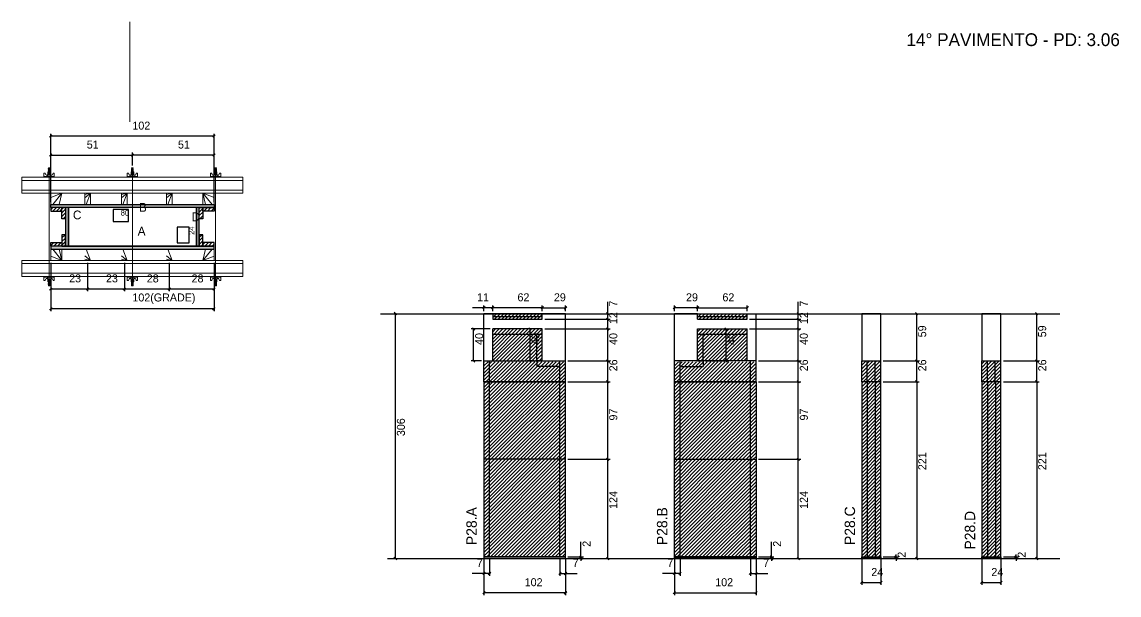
# Model space of a CAD drawing. Header units: metres. Extents: x 4162 to 5533, y 2796 to 3513.
import ezdxf

# ---------------------------------------------------------------- set-up
doc = ezdxf.new("R2010")
doc.units = ezdxf.units.M
for name, color, linetype in [('CHAPA', 7, 'Continuous'), ('COTA', 7, 'Continuous'), ('Hachura', 7, 'Continuous'), ('Madeira', 7, 'Continuous'), ('NIVEL 2° PAV.', 7, 'Continuous'), ('NOMENCLATURA', 7, 'Continuous'), ('Nível', 7, 'Continuous'), ('Painéis', 7, 'Continuous'), ('Perfil Metálico', 7, 'Continuous'), ('SARR_2.2x7', 7, 'Continuous'), ('SARRAFO', 7, 'Continuous'), ('Texto Seção', 7, 'Continuous'), ('TEXTO_GERAL', 7, 'Continuous')]:
    doc.layers.add(name, color=color, linetype=linetype)

msp = doc.modelspace()

# ---------------------------------------------------------------- hatches: boundary and pattern name
at = {"layer": 'COTA'}
h = msp.add_hatch(dxfattribs=at)
h.set_pattern_fill('AR-CONC')
h.paths.add_polyline_path([(5211.7, 3088.9), (5235.7, 3088.9), (5235.7, 3147.9), (5211.7, 3147.9), (5211.7, 3088.9)])
h = msp.add_hatch(dxfattribs=at)
h.set_pattern_fill('AR-CONC')
h.paths.add_polyline_path([(5361.7, 3088.9), (5385.7, 3088.9), (5385.7, 3147.9), (5361.7, 3147.9), (5361.7, 3088.9)])
at = {"layer": 'Hachura'}
h = msp.add_hatch(color=7, dxfattribs=at)
h.dxf.hatch_style = 1
h.paths.add_polyline_path([(4198.4, 3280.5), (4198.4, 3284.5), (4402.4, 3284.5), (4402.4, 3280.5), (4198.4, 3280.5)])
h = msp.add_hatch(color=7, dxfattribs=at)
h.dxf.hatch_style = 1
h.paths.add_polyline_path([(4198.4, 3280.5), (4198.4, 3284.5), (4402.4, 3284.5), (4402.4, 3280.5), (4198.4, 3280.5)])
h = msp.add_hatch(dxfattribs=at)
h.set_pattern_fill('ANSI31')
h.paths.add_polyline_path([(4212.4, 3280.5), (4212.4, 3276.1), (4198.4, 3276.1), (4198.4, 3280.5), (4212.4, 3280.5)])
h = msp.add_hatch(dxfattribs=at)
h.set_pattern_fill('ANSI31')
h.paths.add_polyline_path([(4216.8, 3280.5), (4212.4, 3280.5), (4212.4, 3266.5), (4216.8, 3266.5), (4216.8, 3280.5)])
h = msp.add_hatch(color=7, dxfattribs=at)
h.dxf.hatch_style = 1
h.paths.add_polyline_path([(4220.4, 3280.5), (4216.8, 3280.5), (4216.8, 3232.5), (4220.4, 3232.5), (4220.4, 3280.5)])
h = msp.add_hatch(color=7, dxfattribs=at)
h.dxf.hatch_style = 1
h.paths.add_polyline_path([(4220.4, 3280.5), (4216.8, 3280.5), (4216.8, 3232.5), (4220.4, 3232.5), (4220.4, 3280.5)])
h = msp.add_hatch(color=7, dxfattribs=at)
h.dxf.hatch_style = 1
h.paths.add_polyline_path([(4384, 3280.5), (4380.4, 3280.5), (4380.4, 3232.5), (4384, 3232.5), (4384, 3280.5)])
h = msp.add_hatch(color=7, dxfattribs=at)
h.dxf.hatch_style = 1
h.paths.add_polyline_path([(4384, 3280.5), (4380.4, 3280.5), (4380.4, 3232.5), (4384, 3232.5), (4384, 3280.5)])
h = msp.add_hatch(dxfattribs=at)
h.set_pattern_fill('ANSI31')
h.paths.add_polyline_path([(4388.4, 3280.5), (4384, 3280.5), (4384, 3266.5), (4388.4, 3266.5), (4388.4, 3280.5)])
h = msp.add_hatch(dxfattribs=at)
h.set_pattern_fill('ANSI31')
h.paths.add_polyline_path([(4388.4, 3280.5), (4388.4, 3276.1), (4402.4, 3276.1), (4402.4, 3280.5), (4388.4, 3280.5)])
h = msp.add_hatch(dxfattribs=at)
h.set_pattern_fill('ANSI31')
h.paths.add_polyline_path([(4212.4, 3232.5), (4212.4, 3236.9), (4198.4, 3236.9), (4198.4, 3232.5), (4212.4, 3232.5)])
h = msp.add_hatch(dxfattribs=at)
h.set_pattern_fill('ANSI31')
h.paths.add_polyline_path([(4216.8, 3232.5), (4212.4, 3232.5), (4212.4, 3246.5), (4216.8, 3246.5), (4216.8, 3232.5)])
h = msp.add_hatch(dxfattribs=at)
h.set_pattern_fill('ANSI31')
h.paths.add_polyline_path([(4388.4, 3232.5), (4384, 3232.5), (4384, 3246.5), (4388.4, 3246.5), (4388.4, 3232.5)])
h = msp.add_hatch(dxfattribs=at)
h.set_pattern_fill('ANSI31')
h.paths.add_polyline_path([(4388.4, 3232.5), (4388.4, 3236.9), (4402.4, 3236.9), (4402.4, 3232.5), (4388.4, 3232.5)])
h = msp.add_hatch(color=7, dxfattribs=at)
h.dxf.hatch_style = 1
h.paths.add_polyline_path([(4198.4, 3232.5), (4198.4, 3228.5), (4402.4, 3228.5), (4402.4, 3232.5), (4198.4, 3232.5)])
h = msp.add_hatch(color=7, dxfattribs=at)
h.dxf.hatch_style = 1
h.paths.add_polyline_path([(4198.4, 3232.5), (4198.4, 3228.5), (4402.4, 3228.5), (4402.4, 3232.5), (4198.4, 3232.5)])
h = msp.add_hatch(dxfattribs=at)
h.set_pattern_fill('ANSI31')
h.paths.add_polyline_path([(4812.6, 3147.9), (4750.6, 3147.9), (4750.6, 3140.9), (4812.6, 3140.9), (4812.6, 3147.9)])
h = msp.add_hatch(dxfattribs=at)
h.set_pattern_fill('ANSI31')
h.paths.add_polyline_path([(5006.7, 3147.9), (5068.7, 3147.9), (5068.7, 3140.9), (5006.7, 3140.9), (5006.7, 3147.9)])
h = msp.add_hatch(dxfattribs=at)
h.set_pattern_fill('ANSI31')
h.paths.add_polyline_path([(4812.6, 3128.9), (4750.6, 3128.9), (4750.6, 3088.9), (4812.6, 3088.9), (4812.6, 3128.9)])
h = msp.add_hatch(dxfattribs=at)
h.set_pattern_fill('ANSI31')
h.paths.add_polyline_path([(5006.7, 3128.9), (5068.7, 3128.9), (5068.7, 3088.9), (5006.7, 3088.9), (5006.7, 3128.9)])
h = msp.add_hatch(dxfattribs=at)
h.set_pattern_fill('ANSI31')
h.paths.add_polyline_path([(4841.6, 3087.9), (4739.6, 3087.9), (4739.6, 2965.9), (4841.6, 2965.9), (4841.6, 3087.9)])
h = msp.add_hatch(dxfattribs=at)
h.set_pattern_fill('ANSI31')
h.paths.add_polyline_path([(4977.7, 3087.9), (5079.7, 3087.9), (5079.7, 2965.9), (4977.7, 2965.9), (4977.7, 3087.9)])
h = msp.add_hatch(dxfattribs=at)
h.set_pattern_fill('ANSI31')
h.paths.add_polyline_path([(5235.7, 3088.9), (5211.7, 3088.9), (5211.7, 2841.9), (5235.7, 2841.9), (5235.7, 3088.9)])
h = msp.add_hatch(dxfattribs=at)
h.set_pattern_fill('ANSI31')
h.paths.add_polyline_path([(5385.7, 3088.9), (5361.7, 3088.9), (5361.7, 2841.9), (5385.7, 2841.9), (5385.7, 3088.9)])
h = msp.add_hatch(dxfattribs=at)
h.set_pattern_fill('ANSI31')
h.paths.add_polyline_path([(4841.6, 2965.9), (4739.6, 2965.9), (4739.6, 2843.9), (4841.6, 2843.9), (4841.6, 2965.9)])
h = msp.add_hatch(dxfattribs=at)
h.set_pattern_fill('ANSI31')
h.paths.add_polyline_path([(4977.7, 2965.9), (5079.7, 2965.9), (5079.7, 2843.9), (4977.7, 2843.9), (4977.7, 2965.9)])

# ---------------------------------------------------------------- linework, layer by layer
at = {"color": 4, "lineweight": 25}
for p, q in [((5132.5, 3147.9), (5132.5, 3162.6)), ((5071.7, 3140.9), (5135.5, 3140.9)), ((5071.7, 3140.9), (5135.5, 3140.9)), ((5082.7, 3147.9), (5135.5, 3147.9)), ((5132.5, 3140.9), (5132.5, 3147.9)), ((5132.5, 3128.9), (5132.5, 3140.9)), ((5071.7, 3128.9), (5135.5, 3128.9))]:
    msp.add_line(p, q, dxfattribs=at)
at = {"color": 0, "lineweight": 25}
for p, q in [((5134, 3146.4), (5131, 3149.4)), ((5134, 3139.4), (5131, 3142.4)), ((5131, 3142.4), (5134, 3139.4)), ((5131, 3130.4), (5134, 3127.4))]:
    msp.add_line(p, q, dxfattribs=at)
at = {"layer": 'CHAPA', "color": 1, "lineweight": 25}
for points in [[(4198.4, 3280.5), (4198.4, 3284.5), (4402.4, 3284.5), (4402.4, 3280.5)], [(4198.4, 3280.5), (4198.4, 3284.5), (4402.4, 3284.5), (4402.4, 3280.5)], [(4220.4, 3280.5), (4216.8, 3280.5), (4216.8, 3232.5), (4220.4, 3232.5)], [(4220.4, 3280.5), (4216.8, 3280.5), (4216.8, 3232.5), (4220.4, 3232.5)], [(4384, 3280.5), (4380.4, 3280.5), (4380.4, 3232.5), (4384, 3232.5)], [(4384, 3280.5), (4380.4, 3280.5), (4380.4, 3232.5), (4384, 3232.5)], [(4198.4, 3232.5), (4198.4, 3228.5), (4402.4, 3228.5), (4402.4, 3232.5)], [(4198.4, 3232.5), (4198.4, 3228.5), (4402.4, 3228.5), (4402.4, 3232.5)]]:
    msp.add_lwpolyline(points, close=True, dxfattribs=at)
at = {"layer": 'COTA', "color": 241, "lineweight": 25}
for p, q in [((4198.4, 3287.5), (4198.4, 3372.9)), ((4402.4, 3287.5), (4402.4, 3372.9)), ((4402.4, 3369.9), (4198.4, 3369.9)), ((4198.4, 3321.5), (4198.4, 3349.2)), ((4198.4, 3346.2), (4300.4, 3346.2)), ((4300.4, 3333.3), (4300.4, 3349.2)), ((4300.4, 3333.3), (4300.4, 3349.2)), ((4402.4, 3346.2), (4300.4, 3346.2)), ((4402.4, 3321.5), (4402.4, 3349.2)), ((4198.4, 3211.5), (4198.4, 3151)), ((4198.4, 3211.5), (4198.4, 3175.9)), ((4244.4, 3211.5), (4244.4, 3175.9)), ((4244.4, 3211.5), (4244.4, 3175.9)), ((4290.4, 3211.5), (4290.4, 3175.9)), ((4290.4, 3211.5), (4290.4, 3175.9)), ((4346.4, 3211.5), (4346.4, 3175.9)), ((4346.4, 3211.5), (4346.4, 3175.9)), ((4402.4, 3211.5), (4402.4, 3151)), ((4402.4, 3211.5), (4402.4, 3175.9)), ((4198.4, 3178.9), (4244.4, 3178.9)), ((4244.4, 3178.9), (4290.4, 3178.9)), ((4290.4, 3178.9), (4346.4, 3178.9)), ((4346.4, 3178.9), (4402.4, 3178.9)), ((4402.4, 3154), (4198.4, 3154)), ((4841.6, 3147.9), (4739.6, 3147.9)), ((4739.6, 3088.9), (4739.6, 3147.9)), ((4841.6, 3088.9), (4841.6, 3147.9)), ((4977.7, 3088.9), (4977.7, 3147.9)), ((5006.7, 3147.9), (4977.7, 3147.9)), ((5068.7, 3147.9), (5079.7, 3147.9)), ((5079.7, 3088.9), (5079.7, 3147.9))]:
    msp.add_line(p, q, dxfattribs=at)
at = {"layer": 'COTA', "color": 0, "lineweight": 25}
for p, q in [((4199.9, 3371.4), (4196.9, 3368.4)), ((4400.9, 3368.4), (4403.9, 3371.4)), ((4199.9, 3347.7), (4196.9, 3344.7)), ((4301.9, 3347.7), (4298.9, 3344.7)), ((4298.9, 3344.7), (4301.9, 3347.7)), ((4400.9, 3344.7), (4403.9, 3347.7)), ((4199.9, 3180.4), (4196.9, 3177.4)), ((4242.9, 3177.4), (4245.9, 3180.4)), ((4245.9, 3180.4), (4242.9, 3177.4)), ((4288.9, 3177.4), (4291.9, 3180.4)), ((4291.9, 3180.4), (4288.9, 3177.4)), ((4344.9, 3177.4), (4347.9, 3180.4)), ((4347.9, 3180.4), (4344.9, 3177.4)), ((4400.9, 3177.4), (4403.9, 3180.4)), ((4199.9, 3155.5), (4196.9, 3152.5)), ((4400.9, 3152.5), (4403.9, 3155.5)), ((4741.1, 3156.8), (4738.1, 3153.8)), ((4749.1, 3153.8), (4752.1, 3156.8)), ((4752.1, 3156.8), (4749.1, 3153.8)), ((4811.1, 3153.8), (4814.1, 3156.8)), ((4814.1, 3156.8), (4811.1, 3153.8)), ((4840.1, 3153.8), (4843.1, 3156.8)), ((4979.2, 3156.8), (4976.2, 3153.8)), ((5005.2, 3153.8), (5008.2, 3156.8)), ((5008.2, 3156.8), (5005.2, 3153.8)), ((5067.2, 3153.8), (5070.2, 3156.8)), ((4895.9, 3146.4), (4892.9, 3149.4)), ((4895.9, 3139.4), (4892.9, 3142.4)), ((4892.9, 3142.4), (4895.9, 3139.4)), ((5281.9, 3146.4), (5278.9, 3149.4)), ((5431.9, 3146.4), (5428.9, 3149.4)), ((4728.3, 3127.4), (4725.3, 3130.4)), ((4798.7, 3127.4), (4795.7, 3130.4)), ((4895.9, 3127.4), (4892.9, 3130.4)), ((4892.9, 3130.4), (4895.9, 3127.4)), ((5043.5, 3127.4), (5040.5, 3130.4)), ((5134, 3127.4), (5131, 3130.4)), ((4725.3, 3090.4), (4728.3, 3087.4)), ((4795.7, 3090.4), (4798.7, 3087.4)), ((4892.9, 3090.4), (4895.9, 3087.4)), ((5040.5, 3090.4), (5043.5, 3087.4)), ((5131, 3090.4), (5134, 3087.4)), ((5278.9, 3090.4), (5281.9, 3087.4)), ((5428.9, 3090.4), (5431.9, 3087.4)), ((4895.9, 3061.4), (4892.9, 3064.4)), ((5134, 3061.4), (5131, 3064.4)), ((5281.9, 3061.4), (5278.9, 3064.4)), ((5431.9, 3061.4), (5428.9, 3064.4)), ((4892.9, 2967.4), (4895.9, 2964.4)), ((4895.9, 2964.4), (4892.9, 2967.4)), ((5131, 2967.4), (5134, 2964.4)), ((5134, 2964.4), (5131, 2967.4)), ((4859.4, 2845.4), (4862.4, 2842.4)), ((4862.4, 2840.4), (4859.4, 2843.4)), ((4892.9, 2843.4), (4895.9, 2840.4)), ((5097.5, 2845.4), (5100.5, 2842.4)), ((5100.5, 2840.4), (5097.5, 2843.4)), ((5131, 2843.4), (5134, 2840.4)), ((5253.1, 2845.4), (5256.1, 2842.4)), ((5256.1, 2840.4), (5253.1, 2843.4)), ((5278.9, 2843.4), (5281.9, 2840.4)), ((5403.1, 2845.4), (5406.1, 2842.4)), ((5406.1, 2840.4), (5403.1, 2843.4)), ((5428.9, 2843.4), (5431.9, 2840.4)), ((4741.1, 2824.8), (4738.1, 2821.8)), ((4745.1, 2821.8), (4748.1, 2824.8)), ((4836.1, 2824.8), (4833.1, 2821.8)), ((4840.1, 2821.8), (4843.1, 2824.8)), ((4979.2, 2824.8), (4976.2, 2821.8)), ((4983.2, 2821.8), (4986.2, 2824.8)), ((5074.2, 2824.8), (5071.2, 2821.8)), ((5078.2, 2821.8), (5081.2, 2824.8)), ((5213.2, 2813.5), (5210.2, 2810.5)), ((5234.2, 2810.5), (5237.2, 2813.5)), ((5363.2, 2813.5), (5360.2, 2810.5)), ((5384.2, 2810.5), (5387.2, 2813.5)), ((4741.1, 2800.7), (4738.1, 2797.7)), ((4840.1, 2797.7), (4843.1, 2800.7)), ((4979.2, 2800.7), (4976.2, 2797.7)), ((5078.2, 2797.7), (5081.2, 2800.7))]:
    msp.add_line(p, q, dxfattribs=at)
at = {"layer": 'COTA', "color": 180, "lineweight": 25}
for p, q in [((4295.5, 3278), (4276.2, 3278)), ((4276.2, 3278), (4276.2, 3263)), ((4295.5, 3263), (4295.5, 3278)), ((4276.2, 3263), (4295.5, 3263)), ((4371.4, 3256.2), (4356.4, 3256.2)), ((4356.4, 3256.2), (4356.4, 3236.5)), ((4371.4, 3236.5), (4371.4, 3256.2)), ((4356.4, 3236.5), (4371.4, 3236.5))]:
    msp.add_line(p, q, dxfattribs=at)
at = {"layer": 'COTA', "color": 4, "lineweight": 25}
for p, q in [((4739.6, 3155.3), (4725.5, 3155.3)), ((4739.6, 3150.9), (4739.6, 3158.3)), ((4750.6, 3155.3), (4739.6, 3155.3)), ((4750.6, 3150.9), (4750.6, 3158.3)), ((4750.6, 3150.9), (4750.6, 3158.3)), ((4812.6, 3155.3), (4750.6, 3155.3)), ((4812.6, 3150.9), (4812.6, 3158.3)), ((4812.6, 3150.9), (4812.6, 3158.3)), ((4812.6, 3155.3), (4841.6, 3155.3)), ((4841.6, 3150.9), (4841.6, 3158.3)), ((4894.4, 3147.9), (4894.4, 3162.6)), ((4977.7, 3150.9), (4977.7, 3158.3)), ((5006.7, 3155.3), (4977.7, 3155.3)), ((5006.7, 3150.9), (5006.7, 3158.3)), ((5006.7, 3150.9), (5006.7, 3158.3)), ((5006.7, 3155.3), (5068.7, 3155.3)), ((5068.7, 3150.9), (5068.7, 3158.3)), ((4815.6, 3140.9), (4897.4, 3140.9)), ((4815.6, 3140.9), (4897.4, 3140.9)), ((4844.6, 3147.9), (4897.4, 3147.9)), ((4894.4, 3140.9), (4894.4, 3147.9)), ((4894.4, 3128.9), (4894.4, 3140.9)), ((5238.7, 3147.9), (5283.4, 3147.9)), ((5280.4, 3088.9), (5280.4, 3147.9)), ((5388.7, 3147.9), (5433.4, 3147.9)), ((5430.4, 3088.9), (5430.4, 3147.9)), ((4747.6, 3128.9), (4723.8, 3128.9)), ((4726.8, 3088.9), (4726.8, 3128.9)), ((4809.6, 3128.9), (4794.2, 3128.9)), ((4797.2, 3128.9), (4797.2, 3088.9)), ((4815.6, 3128.9), (4897.4, 3128.9)), ((4815.6, 3128.9), (4897.4, 3128.9)), ((4894.4, 3088.9), (4894.4, 3128.9)), ((5009.7, 3128.9), (5045, 3128.9)), ((5042, 3128.9), (5042, 3088.9)), ((5071.7, 3128.9), (5135.5, 3128.9)), ((5132.5, 3088.9), (5132.5, 3128.9)), ((4736.6, 3088.9), (4723.8, 3088.9)), ((4802.6, 3088.9), (4794.2, 3088.9)), ((4844.6, 3088.9), (4897.4, 3088.9)), ((5016.7, 3088.9), (5045, 3088.9)), ((5082.7, 3088.9), (5135.5, 3088.9)), ((5238.7, 3088.9), (5283.4, 3088.9)), ((5388.7, 3088.9), (5433.4, 3088.9)), ((4844.6, 3062.9), (4897.4, 3062.9)), ((4894.4, 2965.9), (4894.4, 3062.9)), ((5082.7, 3062.9), (5135.5, 3062.9)), ((5132.5, 2965.9), (5132.5, 3062.9)), ((5238.7, 3062.9), (5283.4, 3062.9)), ((5280.4, 3062.9), (5280.4, 2841.9)), ((5388.7, 3062.9), (5433.4, 3062.9)), ((5430.4, 3062.9), (5430.4, 2841.9)), ((4844.6, 2965.9), (4897.4, 2965.9)), ((4844.6, 2965.9), (4897.4, 2965.9)), ((4894.4, 2841.9), (4894.4, 2965.9)), ((5082.7, 2965.9), (5135.5, 2965.9)), ((5082.7, 2965.9), (5135.5, 2965.9)), ((5132.5, 2841.9), (5132.5, 2965.9)), ((4860.9, 2843.9), (4860.9, 2862.7)), ((5099, 2843.9), (5099, 2862.7)), ((4739.6, 2840.9), (4739.6, 2796.2)), ((4739.6, 2838.9), (4739.6, 2820.3)), ((4746.6, 2840.9), (4746.6, 2820.3)), ((4834.6, 2840.9), (4834.6, 2820.3)), ((4841.6, 2840.9), (4841.6, 2796.2)), ((4841.6, 2838.9), (4841.6, 2820.3)), ((4844.6, 2843.9), (4863.9, 2843.9)), ((4844.6, 2841.9), (4863.9, 2841.9)), ((4844.6, 2841.9), (4897.4, 2841.9)), ((4860.9, 2841.9), (4860.9, 2843.9)), ((4860.9, 2841.9), (4860.9, 2838.9)), ((4977.7, 2840.9), (4977.7, 2796.2)), ((4977.7, 2838.9), (4977.7, 2820.3)), ((4984.7, 2840.9), (4984.7, 2820.3)), ((5072.7, 2840.9), (5072.7, 2820.3)), ((5079.7, 2840.9), (5079.7, 2796.2)), ((5079.7, 2838.9), (5079.7, 2820.3)), ((5082.7, 2843.9), (5102, 2843.9)), ((5082.7, 2841.9), (5102, 2841.9)), ((5082.7, 2841.9), (5135.5, 2841.9)), ((5099, 2841.9), (5099, 2843.9)), ((5099, 2841.9), (5099, 2838.9)), ((5211.7, 2840.9), (5211.7, 2809)), ((5235.7, 2840.9), (5235.7, 2809)), ((5238.7, 2843.9), (5257.6, 2843.9)), ((5238.7, 2841.9), (5257.6, 2841.9)), ((5238.7, 2841.9), (5283.4, 2841.9)), ((5254.6, 2843.9), (5254.6, 2846.9)), ((5254.6, 2841.9), (5254.6, 2843.9)), ((5254.6, 2841.9), (5254.6, 2838.9)), ((5361.7, 2840.9), (5361.7, 2809)), ((5385.7, 2840.9), (5385.7, 2809)), ((5388.7, 2843.9), (5407.6, 2843.9)), ((5388.7, 2841.9), (5407.6, 2841.9)), ((5388.7, 2841.9), (5433.4, 2841.9)), ((5404.6, 2843.9), (5404.6, 2846.9)), ((5404.6, 2841.9), (5404.6, 2843.9)), ((5404.6, 2841.9), (5404.6, 2838.9)), ((4739.6, 2823.3), (4724.9, 2823.3)), ((4746.6, 2823.3), (4739.6, 2823.3)), ((4834.6, 2823.3), (4841.6, 2823.3)), ((4841.6, 2823.3), (4856.3, 2823.3)), ((4977.7, 2823.3), (4963, 2823.3)), ((4984.7, 2823.3), (4977.7, 2823.3)), ((5072.7, 2823.3), (5079.7, 2823.3)), ((5079.7, 2823.3), (5094.4, 2823.3)), ((5211.7, 2812), (5235.7, 2812)), ((5361.7, 2812), (5385.7, 2812)), ((4841.6, 2799.2), (4739.6, 2799.2)), ((4977.7, 2799.2), (5079.7, 2799.2))]:
    msp.add_line(p, q, dxfattribs=at)
at = {"layer": 'COTA', "color": 241, "lineweight": 25}
for points in [[(5235.7, 3088.9), (5235.7, 3147.9), (5211.7, 3147.9), (5211.7, 3088.9)], [(5385.7, 3088.9), (5385.7, 3147.9), (5361.7, 3147.9), (5361.7, 3088.9)]]:
    msp.add_lwpolyline(points, dxfattribs=at)
at = {"layer": 'Hachura', "color": 0, "lineweight": 9}
for p, q in [((4189.9, 3318.5), (4189.9, 3323.7)), ((4189.9, 3323.7), (4191.6, 3323.7)), ((4189.9, 3319.4), (4202.8, 3319.4)), ((4189.9, 3319.4), (4195.1, 3319.4)), ((4202.8, 3318.5), (4189.9, 3318.5)), ((4190.1, 3319.4), (4190.1, 3318.5)), ((4190.3, 3319.4), (4190.3, 3318.5)), ((4190.6, 3319.4), (4190.6, 3318.5)), ((4191.1, 3319.4), (4191.1, 3318.5)), ((4191.6, 3323.7), (4192.2, 3321.5)), ((4191.9, 3319.4), (4191.9, 3318.5)), ((4192.5, 3321.2), (4194.5, 3321.2)), ((4193.3, 3319.4), (4193.3, 3318.5)), ((4201.9, 3318.5), (4194.1, 3318.5)), ((4194.5, 3322), (4198.3, 3322)), ((4194.5, 3319.4), (4194.5, 3322)), ((4196.4, 3319.4), (4194.5, 3319.4)), ((4198.1, 3325.2), (4194.7, 3325.2)), ((4198.1, 3325.2), (4194.7, 3325.2)), ((4194.7, 3325.2), (4194.7, 3322)), ((4195.1, 3319.4), (4195.7, 3319.4)), ((4197.4, 3328.3), (4195.2, 3329.3)), ((4197.4, 3327.1), (4195.2, 3328.2)), ((4197.4, 3325.9), (4195.2, 3327)), ((4196.5, 3325.2), (4195.2, 3325.9)), ((4195.3, 3329.6), (4197.4, 3328.5)), ((4195.3, 3328.4), (4197.4, 3327.3)), ((4195.3, 3327.3), (4197.4, 3326.2)), ((4195.4, 3330), (4195.7, 3330.3)), ((4195.4, 3329.7), (4195.4, 3330)), ((4197.3, 3330), (4195.4, 3330)), ((4195.4, 3329.7), (4197.3, 3328.7)), ((4195.4, 3329.7), (4197.3, 3328.7)), ((4195.4, 3328.5), (4195.4, 3329.2)), ((4197.3, 3328.2), (4195.4, 3329.2)), ((4195.4, 3328.5), (4197.3, 3327.5)), ((4195.4, 3327.4), (4195.4, 3328)), ((4197.3, 3327), (4195.4, 3328)), ((4195.4, 3327.8), (4195.4, 3328)), ((4195.4, 3327.4), (4197.3, 3326.4)), ((4195.4, 3326.2), (4195.4, 3326.8)), ((4197.3, 3325.9), (4195.4, 3326.8)), ((4195.4, 3326.2), (4197.3, 3325.2)), ((4196.3, 3325.2), (4195.4, 3325.7)), ((4195.4, 3325.2), (4195.4, 3325.7)), ((4195.4, 3319.1), (4195.4, 3319.3)), ((4195.4, 3318.7), (4195.4, 3319.1)), ((4195.7, 3330.3), (4197, 3330.3)), ((4195.7, 3325.2), (4195.7, 3322)), ((4197.3, 3329.3), (4196, 3330)), ((4196.1, 3319.4), (4196.1, 3321.4)), ((4197.4, 3329.4), (4196.3, 3330)), ((4196.4, 3319.4), (4196.4, 3318.5)), ((4196.6, 3321.4), (4196.6, 3319.4)), ((4196.8, 3330), (4197.4, 3329.7)), ((4197.3, 3330), (4197, 3330.3)), ((4197, 3330), (4197.3, 3329.9)), ((4197.3, 3329.3), (4197.3, 3328.7)), ((4197.3, 3327.5), (4197.3, 3328.2)), ((4197.3, 3326.8), (4197.3, 3327)), ((4197.3, 3326.8), (4197.3, 3326.4)), ((4197.3, 3325.9), (4197.3, 3325.2)), ((4197.3, 3325.2), (4197.3, 3322)), ((4197.4, 3319.3), (4197.4, 3318.9)), ((4198.1, 3322), (4198.1, 3325.2)), ((4198.3, 3322), (4198.1, 3322)), ((4198.3, 3322), (4198.1, 3322)), ((4198.3, 3322), (4198.3, 3319.4)), ((4200.3, 3321.2), (4198.3, 3321.2)), ((4199.4, 3319.4), (4199.4, 3318.5)), ((4201.2, 3323.7), (4200.6, 3321.5)), ((4200.8, 3319.4), (4200.8, 3318.5)), ((4202.8, 3323.7), (4201.2, 3323.7)), ((4201.7, 3319.4), (4201.7, 3318.5)), ((4202.1, 3319.4), (4202.1, 3318.5)), ((4202.5, 3319.4), (4202.5, 3318.5)), ((4202.7, 3319.4), (4202.7, 3318.5)), ((4202.8, 3319.4), (4202.8, 3323.7)), ((4202.8, 3319.4), (4202.8, 3318.5)), ((4293.9, 3318.5), (4293.9, 3323.7)), ((4293.9, 3323.7), (4295.6, 3323.7)), ((4293.9, 3319.4), (4306.8, 3319.4)), ((4293.9, 3319.4), (4299.1, 3319.4)), ((4306.8, 3318.5), (4293.9, 3318.5)), ((4294.1, 3319.4), (4294.1, 3318.5)), ((4294.3, 3319.4), (4294.3, 3318.5)), ((4294.6, 3319.4), (4294.6, 3318.5)), ((4295.1, 3319.4), (4295.1, 3318.5)), ((4295.6, 3323.7), (4296.2, 3321.5)), ((4295.9, 3319.4), (4295.9, 3318.5)), ((4296.5, 3321.2), (4298.5, 3321.2)), ((4297.3, 3319.4), (4297.3, 3318.5)), ((4305.9, 3318.5), (4298.1, 3318.5)), ((4298.5, 3322), (4302.3, 3322)), ((4298.5, 3319.4), (4298.5, 3322)), ((4300.4, 3319.4), (4298.5, 3319.4)), ((4302.1, 3325.2), (4298.7, 3325.2)), ((4302.1, 3325.2), (4298.7, 3325.2)), ((4298.7, 3325.2), (4298.7, 3322)), ((4299.1, 3319.4), (4299.7, 3319.4)), ((4301.4, 3328.3), (4299.2, 3329.3)), ((4301.4, 3327.1), (4299.2, 3328.2)), ((4301.4, 3325.9), (4299.2, 3327)), ((4300.5, 3325.2), (4299.2, 3325.9)), ((4299.3, 3329.6), (4301.4, 3328.5)), ((4299.3, 3328.4), (4301.4, 3327.3)), ((4299.3, 3327.3), (4301.4, 3326.2)), ((4299.4, 3330), (4299.7, 3330.3)), ((4299.4, 3329.7), (4299.4, 3330)), ((4301.3, 3330), (4299.4, 3330)), ((4299.4, 3329.7), (4301.3, 3328.7)), ((4299.4, 3329.7), (4301.3, 3328.7)), ((4299.4, 3328.5), (4299.4, 3329.2)), ((4301.3, 3328.2), (4299.4, 3329.2)), ((4299.4, 3328.5), (4301.3, 3327.5)), ((4299.4, 3327.4), (4299.4, 3328)), ((4301.3, 3327), (4299.4, 3328)), ((4299.4, 3327.8), (4299.4, 3328)), ((4299.4, 3327.4), (4301.3, 3326.4)), ((4299.4, 3326.2), (4299.4, 3326.8)), ((4301.3, 3325.9), (4299.4, 3326.8)), ((4299.4, 3326.2), (4301.3, 3325.2)), ((4300.3, 3325.2), (4299.4, 3325.7)), ((4299.4, 3325.2), (4299.4, 3325.7)), ((4299.4, 3319.1), (4299.4, 3319.3)), ((4299.4, 3318.7), (4299.4, 3319.1)), ((4299.7, 3330.3), (4301, 3330.3)), ((4299.7, 3325.2), (4299.7, 3322)), ((4301.3, 3329.3), (4300, 3330)), ((4300.1, 3319.4), (4300.1, 3321.4)), ((4301.4, 3329.4), (4300.3, 3330)), ((4300.4, 3319.4), (4300.4, 3318.5)), ((4300.6, 3321.4), (4300.6, 3319.4)), ((4300.8, 3330), (4301.4, 3329.7)), ((4301.3, 3330), (4301, 3330.3)), ((4301, 3330), (4301.3, 3329.9)), ((4301.3, 3329.3), (4301.3, 3328.7)), ((4301.3, 3327.5), (4301.3, 3328.2)), ((4301.3, 3326.8), (4301.3, 3327)), ((4301.3, 3326.8), (4301.3, 3326.4)), ((4301.3, 3325.9), (4301.3, 3325.2)), ((4301.3, 3325.2), (4301.3, 3322)), ((4301.4, 3319.3), (4301.4, 3318.9)), ((4302.1, 3322), (4302.1, 3325.2)), ((4302.3, 3322), (4302.1, 3322)), ((4302.3, 3322), (4302.1, 3322)), ((4302.3, 3322), (4302.3, 3319.4)), ((4304.3, 3321.2), (4302.3, 3321.2)), ((4303.4, 3319.4), (4303.4, 3318.5)), ((4305.2, 3323.7), (4304.6, 3321.5)), ((4304.8, 3319.4), (4304.8, 3318.5)), ((4306.8, 3323.7), (4305.2, 3323.7)), ((4305.7, 3319.4), (4305.7, 3318.5)), ((4306.1, 3319.4), (4306.1, 3318.5)), ((4306.5, 3319.4), (4306.5, 3318.5)), ((4306.7, 3319.4), (4306.7, 3318.5)), ((4306.8, 3319.4), (4306.8, 3323.7)), ((4306.8, 3319.4), (4306.8, 3318.5)), ((4397.9, 3319.4), (4397.9, 3323.7)), ((4397.9, 3323.7), (4399.6, 3323.7)), ((4410.8, 3319.4), (4397.9, 3319.4)), ((4397.9, 3319.4), (4397.9, 3318.5)), ((4397.9, 3318.5), (4410.8, 3318.5)), ((4398.1, 3319.4), (4398.1, 3318.5)), ((4398.3, 3319.4), (4398.3, 3318.5)), ((4398.6, 3319.4), (4398.6, 3318.5)), ((4398.9, 3318.5), (4406.7, 3318.5)), ((4399.1, 3319.4), (4399.1, 3318.5)), ((4399.6, 3323.7), (4400.2, 3321.5)), ((4399.9, 3319.4), (4399.9, 3318.5)), ((4400.5, 3321.2), (4402.5, 3321.2)), ((4401.4, 3319.4), (4401.4, 3318.5)), ((4406.3, 3322), (4402.5, 3322)), ((4402.5, 3322), (4402.5, 3319.4)), ((4402.5, 3322), (4402.7, 3322)), ((4402.5, 3322), (4402.7, 3322)), ((4402.7, 3325.2), (4406.1, 3325.2)), ((4402.7, 3325.2), (4406.1, 3325.2)), ((4402.7, 3322), (4402.7, 3325.2)), ((4404, 3330), (4403.3, 3329.7)), ((4405.5, 3329.6), (4403.3, 3328.5)), ((4405.5, 3328.4), (4403.3, 3327.3)), ((4405.5, 3327.3), (4403.3, 3326.2)), ((4403.4, 3329.4), (4404.5, 3330)), ((4403.4, 3328.3), (4405.5, 3329.3)), ((4403.4, 3327.1), (4405.5, 3328.2)), ((4403.4, 3325.9), (4405.5, 3327)), ((4403.4, 3319.3), (4403.4, 3318.9)), ((4403.5, 3330), (4403.8, 3330.3)), ((4403.7, 3330), (4403.5, 3329.9)), ((4403.5, 3329.3), (4404.8, 3330)), ((4403.5, 3330), (4405.4, 3330)), ((4405.4, 3329.7), (4403.5, 3328.7)), ((4405.4, 3329.7), (4403.5, 3328.7)), ((4403.5, 3329.3), (4403.5, 3328.7)), ((4403.5, 3328.2), (4405.4, 3329.2)), ((4405.4, 3328.5), (4403.5, 3327.5)), ((4403.5, 3327.5), (4403.5, 3328.2)), ((4403.5, 3327), (4405.4, 3328)), ((4405.4, 3327.4), (4403.5, 3326.4)), ((4403.5, 3326.8), (4403.5, 3327)), ((4403.5, 3326.8), (4403.5, 3326.4)), ((4403.5, 3325.9), (4405.4, 3326.8)), ((4405.4, 3326.2), (4403.5, 3325.2)), ((4403.5, 3325.9), (4403.5, 3325.2)), ((4403.5, 3325.2), (4403.5, 3322)), ((4405.1, 3330.3), (4403.8, 3330.3)), ((4404.2, 3321.4), (4404.2, 3319.4)), ((4404.3, 3325.2), (4405.5, 3325.9)), ((4404.4, 3319.4), (4406.3, 3319.4)), ((4404.4, 3319.4), (4404.4, 3318.5)), ((4404.5, 3325.2), (4405.4, 3325.7)), ((4404.7, 3319.4), (4404.7, 3321.4)), ((4405, 3325.2), (4405, 3322)), ((4405.7, 3319.4), (4405, 3319.4)), ((4405.4, 3330), (4405.1, 3330.3)), ((4405.3, 3319.1), (4405.3, 3319.3)), ((4405.3, 3318.7), (4405.3, 3319.1)), ((4405.4, 3329.7), (4405.4, 3330)), ((4405.4, 3328.5), (4405.4, 3329.2)), ((4405.4, 3327.4), (4405.4, 3328)), ((4405.4, 3327.8), (4405.4, 3328)), ((4405.4, 3326.2), (4405.4, 3326.8)), ((4405.4, 3325.2), (4405.4, 3325.7)), ((4410.8, 3319.4), (4405.7, 3319.4)), ((4406.1, 3325.2), (4406.1, 3322)), ((4406.3, 3319.4), (4406.3, 3322)), ((4408.3, 3321.2), (4406.3, 3321.2)), ((4407.4, 3319.4), (4407.4, 3318.5)), ((4409.2, 3323.7), (4408.6, 3321.5)), ((4408.8, 3319.4), (4408.8, 3318.5)), ((4410.8, 3323.7), (4409.2, 3323.7)), ((4409.7, 3319.4), (4409.7, 3318.5)), ((4410.1, 3319.4), (4410.1, 3318.5)), ((4410.5, 3319.4), (4410.5, 3318.5)), ((4410.7, 3319.4), (4410.7, 3318.5)), ((4410.8, 3318.5), (4410.8, 3323.7)), ((4202.8, 3194.5), (4189.9, 3194.5)), ((4189.9, 3194.5), (4189.9, 3189.4)), ((4190.1, 3193.6), (4190.1, 3194.5)), ((4190.3, 3193.6), (4190.3, 3194.5)), ((4190.6, 3193.6), (4190.6, 3194.5)), ((4191.1, 3193.6), (4191.1, 3194.5)), ((4191.9, 3193.6), (4191.9, 3194.5)), ((4193.3, 3193.6), (4193.3, 3194.5)), ((4201.9, 3194.5), (4194.1, 3194.5)), ((4195.4, 3194.4), (4195.4, 3193.9)), ((4196.4, 3193.6), (4196.4, 3194.5)), ((4199.4, 3193.6), (4199.4, 3194.5)), ((4200.8, 3193.6), (4200.8, 3194.5)), ((4201.7, 3193.6), (4201.7, 3194.5)), ((4202.1, 3193.6), (4202.1, 3194.5)), ((4202.5, 3193.6), (4202.5, 3194.5)), ((4202.7, 3193.6), (4202.7, 3194.5)), ((4202.8, 3193.6), (4202.8, 3194.5)), ((4306.8, 3194.5), (4293.9, 3194.5)), ((4293.9, 3194.5), (4293.9, 3189.4)), ((4294.1, 3193.6), (4294.1, 3194.5)), ((4294.3, 3193.6), (4294.3, 3194.5)), ((4294.6, 3193.6), (4294.6, 3194.5)), ((4295.1, 3193.6), (4295.1, 3194.5)), ((4295.9, 3193.6), (4295.9, 3194.5)), ((4297.3, 3193.6), (4297.3, 3194.5)), ((4305.9, 3194.5), (4298.1, 3194.5)), ((4299.4, 3194.4), (4299.4, 3193.9)), ((4300.4, 3193.6), (4300.4, 3194.5)), ((4303.4, 3193.6), (4303.4, 3194.5)), ((4304.8, 3193.6), (4304.8, 3194.5)), ((4305.7, 3193.6), (4305.7, 3194.5)), ((4306.1, 3193.6), (4306.1, 3194.5)), ((4306.5, 3193.6), (4306.5, 3194.5)), ((4306.7, 3193.6), (4306.7, 3194.5)), ((4306.8, 3193.6), (4306.8, 3194.5)), ((4397.9, 3194.5), (4410.8, 3194.5)), ((4397.9, 3193.6), (4397.9, 3194.5)), ((4398.1, 3193.6), (4398.1, 3194.5)), ((4398.3, 3193.6), (4398.3, 3194.5)), ((4398.6, 3193.6), (4398.6, 3194.5)), ((4398.9, 3194.5), (4406.7, 3194.5)), ((4399.1, 3193.6), (4399.1, 3194.5)), ((4399.9, 3193.6), (4399.9, 3194.5)), ((4401.4, 3193.6), (4401.4, 3194.5)), ((4404.4, 3193.6), (4404.4, 3194.5)), ((4405.3, 3194.4), (4405.3, 3193.9)), ((4407.4, 3193.6), (4407.4, 3194.5)), ((4408.8, 3193.6), (4408.8, 3194.5)), ((4409.7, 3193.6), (4409.7, 3194.5)), ((4410.1, 3193.6), (4410.1, 3194.5)), ((4410.5, 3193.6), (4410.5, 3194.5)), ((4410.7, 3193.6), (4410.7, 3194.5)), ((4410.8, 3194.5), (4410.8, 3189.4)), ((4189.9, 3193.6), (4202.8, 3193.6)), ((4189.9, 3193.6), (4195.1, 3193.6)), ((4189.9, 3189.4), (4191.6, 3189.4)), ((4191.6, 3189.4), (4192.2, 3191.6)), ((4192.5, 3191.8), (4194.5, 3191.8)), ((4196.4, 3193.6), (4194.5, 3193.6)), ((4194.5, 3193.6), (4194.5, 3191)), ((4194.5, 3191), (4198.3, 3191)), ((4194.7, 3187.8), (4194.7, 3191)), ((4198.1, 3187.9), (4194.7, 3187.9)), ((4198.1, 3187.8), (4194.7, 3187.8)), ((4195.1, 3193.6), (4195.7, 3193.6)), ((4196.5, 3187.8), (4195.2, 3187.2)), ((4197.4, 3187.1), (4195.2, 3186)), ((4197.4, 3185.9), (4195.2, 3184.9)), ((4197.4, 3184.8), (4195.2, 3183.7)), ((4195.3, 3185.8), (4197.4, 3186.9)), ((4195.3, 3184.6), (4197.4, 3185.7)), ((4195.3, 3183.5), (4197.4, 3184.5)), ((4195.4, 3193.9), (4195.4, 3193.7)), ((4195.4, 3186.8), (4197.3, 3187.8)), ((4196.3, 3187.8), (4195.4, 3187.4)), ((4195.4, 3187.8), (4195.4, 3187.4)), ((4197.3, 3187.2), (4195.4, 3186.2)), ((4195.4, 3186.8), (4195.4, 3186.2)), ((4195.4, 3185.7), (4197.3, 3186.6)), ((4197.3, 3186), (4195.4, 3185)), ((4195.4, 3185.7), (4195.4, 3185)), ((4195.4, 3184.5), (4197.3, 3185.5)), ((4195.4, 3185.2), (4195.4, 3185)), ((4197.3, 3184.8), (4195.4, 3183.9)), ((4195.4, 3184.5), (4195.4, 3183.9)), ((4195.4, 3183.4), (4197.3, 3184.3)), ((4195.4, 3183.4), (4197.3, 3184.3)), ((4195.4, 3183.4), (4195.4, 3183)), ((4195.4, 3183), (4195.7, 3182.7)), ((4197.3, 3183), (4195.4, 3183)), ((4195.7, 3187.8), (4195.7, 3191)), ((4195.7, 3182.7), (4197, 3182.7)), ((4197.3, 3183.7), (4196, 3183)), ((4196.1, 3193.6), (4196.1, 3191.6)), ((4197.4, 3183.6), (4196.3, 3183)), ((4196.6, 3191.6), (4196.6, 3193.6)), ((4196.8, 3183), (4197.4, 3183.4)), ((4197, 3183), (4197.3, 3183.2)), ((4197.3, 3183), (4197, 3182.7)), ((4197.3, 3187.8), (4197.3, 3191)), ((4197.3, 3187.2), (4197.3, 3187.8)), ((4197.3, 3186.2), (4197.3, 3186.6)), ((4197.3, 3186.2), (4197.3, 3186)), ((4197.3, 3185.5), (4197.3, 3184.8)), ((4197.3, 3183.7), (4197.3, 3184.3)), ((4197.4, 3193.7), (4197.4, 3194.2)), ((4198.1, 3191), (4198.1, 3187.8)), ((4198.3, 3191), (4198.1, 3191)), ((4198.3, 3191), (4198.1, 3191)), ((4198.3, 3191), (4198.3, 3193.6)), ((4200.3, 3191.8), (4198.3, 3191.8)), ((4201.2, 3189.4), (4200.6, 3191.6)), ((4202.8, 3189.4), (4201.2, 3189.4)), ((4202.8, 3193.6), (4202.8, 3189.4)), ((4293.9, 3193.6), (4306.8, 3193.6)), ((4293.9, 3193.6), (4299.1, 3193.6)), ((4293.9, 3189.4), (4295.6, 3189.4)), ((4295.6, 3189.4), (4296.2, 3191.6)), ((4296.5, 3191.8), (4298.5, 3191.8)), ((4300.4, 3193.6), (4298.5, 3193.6)), ((4298.5, 3193.6), (4298.5, 3191)), ((4298.5, 3191), (4302.3, 3191)), ((4298.7, 3187.8), (4298.7, 3191)), ((4302.1, 3187.9), (4298.7, 3187.9)), ((4302.1, 3187.8), (4298.7, 3187.8)), ((4299.1, 3193.6), (4299.7, 3193.6)), ((4300.5, 3187.8), (4299.2, 3187.2)), ((4301.4, 3187.1), (4299.2, 3186)), ((4301.4, 3185.9), (4299.2, 3184.9)), ((4301.4, 3184.8), (4299.2, 3183.7)), ((4299.3, 3185.8), (4301.4, 3186.9)), ((4299.3, 3184.6), (4301.4, 3185.7)), ((4299.3, 3183.5), (4301.4, 3184.5)), ((4299.4, 3193.9), (4299.4, 3193.7)), ((4299.4, 3186.8), (4301.3, 3187.8)), ((4300.3, 3187.8), (4299.4, 3187.4)), ((4299.4, 3187.8), (4299.4, 3187.4)), ((4301.3, 3187.2), (4299.4, 3186.2)), ((4299.4, 3186.8), (4299.4, 3186.2)), ((4299.4, 3185.7), (4301.3, 3186.6)), ((4301.3, 3186), (4299.4, 3185)), ((4299.4, 3185.7), (4299.4, 3185)), ((4299.4, 3184.5), (4301.3, 3185.5)), ((4299.4, 3185.2), (4299.4, 3185)), ((4301.3, 3184.8), (4299.4, 3183.9)), ((4299.4, 3184.5), (4299.4, 3183.9)), ((4299.4, 3183.4), (4301.3, 3184.3)), ((4299.4, 3183.4), (4301.3, 3184.3)), ((4299.4, 3183.4), (4299.4, 3183)), ((4299.4, 3183), (4299.7, 3182.7)), ((4301.3, 3183), (4299.4, 3183)), ((4299.7, 3187.8), (4299.7, 3191)), ((4299.7, 3182.7), (4301, 3182.7)), ((4301.3, 3183.7), (4300, 3183)), ((4300.1, 3193.6), (4300.1, 3191.6)), ((4301.4, 3183.6), (4300.3, 3183)), ((4300.6, 3191.6), (4300.6, 3193.6)), ((4300.8, 3183), (4301.4, 3183.4)), ((4301, 3183), (4301.3, 3183.2)), ((4301.3, 3183), (4301, 3182.7)), ((4301.3, 3187.8), (4301.3, 3191)), ((4301.3, 3187.2), (4301.3, 3187.8)), ((4301.3, 3186.2), (4301.3, 3186.6)), ((4301.3, 3186.2), (4301.3, 3186)), ((4301.3, 3185.5), (4301.3, 3184.8)), ((4301.3, 3183.7), (4301.3, 3184.3)), ((4301.4, 3193.7), (4301.4, 3194.2)), ((4302.1, 3191), (4302.1, 3187.8)), ((4302.3, 3191), (4302.1, 3191)), ((4302.3, 3191), (4302.1, 3191)), ((4302.3, 3191), (4302.3, 3193.6)), ((4304.3, 3191.8), (4302.3, 3191.8)), ((4305.2, 3189.4), (4304.6, 3191.6)), ((4306.8, 3189.4), (4305.2, 3189.4)), ((4306.8, 3193.6), (4306.8, 3189.4)), ((4410.8, 3193.6), (4397.9, 3193.6)), ((4397.9, 3193.6), (4397.9, 3189.4)), ((4397.9, 3189.4), (4399.6, 3189.4)), ((4399.6, 3189.4), (4400.2, 3191.6)), ((4400.5, 3191.8), (4402.5, 3191.8)), ((4402.5, 3191), (4402.5, 3193.6)), ((4406.3, 3191), (4402.5, 3191)), ((4402.5, 3191), (4402.7, 3191)), ((4402.5, 3191), (4402.7, 3191)), ((4402.7, 3191), (4402.7, 3187.8)), ((4402.7, 3187.9), (4406.1, 3187.9)), ((4402.7, 3187.8), (4406.1, 3187.8)), ((4405.5, 3185.8), (4403.3, 3186.9)), ((4405.5, 3184.6), (4403.3, 3185.7)), ((4405.5, 3183.5), (4403.3, 3184.5)), ((4404, 3183), (4403.3, 3183.4)), ((4403.4, 3193.7), (4403.4, 3194.2)), ((4403.4, 3187.1), (4405.5, 3186)), ((4403.4, 3185.9), (4405.5, 3184.9)), ((4403.4, 3184.8), (4405.5, 3183.7)), ((4403.4, 3183.6), (4404.5, 3183)), ((4403.5, 3187.8), (4403.5, 3191)), ((4403.5, 3187.2), (4403.5, 3187.8)), ((4405.4, 3186.8), (4403.5, 3187.8)), ((4403.5, 3187.2), (4405.4, 3186.2)), ((4403.5, 3186.2), (4403.5, 3186.6)), ((4405.4, 3185.7), (4403.5, 3186.6)), ((4403.5, 3186.2), (4403.5, 3186)), ((4403.5, 3186), (4405.4, 3185)), ((4403.5, 3185.5), (4403.5, 3184.8)), ((4405.4, 3184.5), (4403.5, 3185.5)), ((4403.5, 3184.8), (4405.4, 3183.9)), ((4405.4, 3183.4), (4403.5, 3184.3)), ((4403.5, 3183.7), (4403.5, 3184.3)), ((4405.4, 3183.4), (4403.5, 3184.3)), ((4403.5, 3183.7), (4404.8, 3183)), ((4403.7, 3183), (4403.5, 3183.2)), ((4403.5, 3183), (4403.8, 3182.7)), ((4403.5, 3183), (4405.4, 3183)), ((4405.1, 3182.7), (4403.8, 3182.7)), ((4404.2, 3191.6), (4404.2, 3193.6)), ((4404.3, 3187.8), (4405.5, 3187.2)), ((4404.4, 3193.6), (4406.3, 3193.6)), ((4404.5, 3187.8), (4405.4, 3187.4)), ((4404.7, 3193.6), (4404.7, 3191.6)), ((4405.7, 3193.6), (4405, 3193.6)), ((4405, 3187.8), (4405, 3191)), ((4405.4, 3183), (4405.1, 3182.7)), ((4405.3, 3193.9), (4405.3, 3193.7)), ((4405.4, 3187.8), (4405.4, 3187.4)), ((4405.4, 3186.8), (4405.4, 3186.2)), ((4405.4, 3185.7), (4405.4, 3185)), ((4405.4, 3185.2), (4405.4, 3185)), ((4405.4, 3184.5), (4405.4, 3183.9)), ((4405.4, 3183.4), (4405.4, 3183)), ((4410.8, 3193.6), (4405.7, 3193.6)), ((4406.1, 3187.8), (4406.1, 3191)), ((4406.3, 3193.6), (4406.3, 3191)), ((4408.3, 3191.8), (4406.3, 3191.8)), ((4409.2, 3189.4), (4408.6, 3191.6)), ((4410.8, 3189.4), (4409.2, 3189.4))]:
    msp.add_line(p, q, dxfattribs=at)
at = {"layer": 'Hachura', "color": 251, "lineweight": 9}
for p, q in [((4196.4, 3329.3), (4196.4, 3187.5)), ((4300.4, 3329.3), (4300.4, 3187.5)), ((4404.4, 3329.3), (4404.4, 3187.5))]:
    msp.add_line(p, q, dxfattribs=at)
at = {"layer": 'Madeira', "color": 126, "lineweight": 18}
for p, q in [((4212.4, 3298.5), (4198.4, 3293.1)), ((4212.4, 3298.5), (4200.9, 3284.5)), ((4212.4, 3298.5), (4208.9, 3284.5)), ((4247.9, 3298.5), (4240.9, 3292.8)), ((4247.9, 3298.5), (4240.9, 3296.8)), ((4247.9, 3298.5), (4242.5, 3284.5)), ((4293.9, 3298.5), (4286.9, 3292.8)), ((4293.9, 3298.5), (4286.9, 3296.8)), ((4293.9, 3298.5), (4288.5, 3284.5)), ((4349.9, 3298.5), (4342.9, 3292.8)), ((4349.9, 3298.5), (4342.9, 3296.8)), ((4349.9, 3298.5), (4344.5, 3284.5)), ((4388.4, 3298.5), (4399.9, 3284.5)), ((4388.4, 3298.5), (4391.9, 3284.5)), ((4388.4, 3298.5), (4402.4, 3293.1)), ((4212.4, 3214.5), (4200.9, 3228.5)), ((4212.4, 3214.5), (4208.9, 3228.5)), ((4247.9, 3214.5), (4242.5, 3228.5)), ((4293.9, 3214.5), (4288.5, 3228.5)), ((4349.9, 3214.5), (4344.5, 3228.5)), ((4388.4, 3214.5), (4399.9, 3228.5)), ((4388.4, 3214.5), (4391.9, 3228.5)), ((4212.4, 3214.5), (4198.4, 3219.9)), ((4247.9, 3214.5), (4240.9, 3220.3)), ((4247.9, 3214.5), (4240.9, 3216.2)), ((4293.9, 3214.5), (4286.9, 3220.3)), ((4293.9, 3214.5), (4286.9, 3216.2)), ((4349.9, 3214.5), (4342.9, 3220.3)), ((4349.9, 3214.5), (4342.9, 3216.2)), ((4388.4, 3214.5), (4402.4, 3219.9))]:
    msp.add_line(p, q, dxfattribs=at)
for points in [[(4402.4, 3298.5), (4402.4, 3284.5), (4198.4, 3284.5), (4198.4, 3298.5)], [(4247.9, 3298.5), (4240.9, 3298.5), (4240.9, 3284.5), (4247.9, 3284.5)], [(4293.9, 3298.5), (4286.9, 3298.5), (4286.9, 3284.5), (4293.9, 3284.5)], [(4349.9, 3298.5), (4342.9, 3298.5), (4342.9, 3284.5), (4349.9, 3284.5)], [(4388.4, 3298.5), (4388.4, 3284.5), (4402.4, 3284.5), (4402.4, 3298.5)], [(4402.4, 3214.5), (4402.4, 3228.5), (4198.4, 3228.5), (4198.4, 3214.5)], [(4212.4, 3214.5), (4212.4, 3228.5), (4198.4, 3228.5), (4198.4, 3214.5)]]:
    msp.add_lwpolyline(points, close=True, dxfattribs=at)
at = {"layer": 'NIVEL 2° PAV.', "color": 4, "lineweight": 25}
for p, q in [((4626, 3147.9), (4632.2, 3147.9)), ((4629.2, 2841.9), (4629.2, 3147.9)), ((4626.8, 2841.9), (4626.2, 2841.9))]:
    msp.add_line(p, q, dxfattribs=at)
at = {"layer": 'NIVEL 2° PAV.', "color": 0, "lineweight": 25}
for p, q in [((4630.7, 3146.4), (4627.7, 3149.4)), ((4627.7, 2843.4), (4630.7, 2840.4))]:
    msp.add_line(p, q, dxfattribs=at)
at = {"layer": 'Nível', "color": 4, "lineweight": 25}
for p, q in [((4610.5, 3147.9), (5459.2, 3147.9)), ((4619.3, 2841.9), (5459.2, 2841.9))]:
    msp.add_line(p, q, dxfattribs=at)
at = {"layer": 'Painéis', "color": 200, "lineweight": 25}
for p, q in [((5006.7, 3147.9), (5068.7, 3147.9)), ((5006.7, 3140.9), (5006.7, 3147.9)), ((5006.7, 3140.9), (5068.7, 3140.9)), ((5068.7, 3140.9), (5068.7, 3147.9)), ((4812.6, 3128.9), (4750.6, 3128.9)), ((4750.6, 3088.9), (4750.6, 3128.9)), ((4812.6, 3088.9), (4812.6, 3128.9)), ((5006.7, 3128.9), (5068.7, 3128.9)), ((5006.7, 3088.9), (5006.7, 3128.9)), ((5068.7, 3088.9), (5068.7, 3128.9)), ((4739.6, 3088.9), (4841.6, 3088.9)), ((4739.6, 3062.9), (4739.6, 3088.9)), ((4841.6, 3062.9), (4841.6, 3088.9)), ((5079.7, 3088.9), (4977.7, 3088.9)), ((4977.7, 3062.9), (4977.7, 3088.9)), ((5079.7, 3062.9), (5079.7, 3088.9)), ((5211.7, 3088.9), (5235.7, 3088.9)), ((5211.7, 3062.9), (5211.7, 3088.9)), ((5235.7, 3062.9), (5235.7, 3088.9)), ((5361.7, 3088.9), (5385.7, 3088.9)), ((5361.7, 3062.9), (5361.7, 3088.9)), ((5385.7, 3062.9), (5385.7, 3088.9)), ((4739.6, 3062.9), (4841.6, 3062.9)), ((4739.6, 3062.9), (4739.6, 2965.9)), ((4841.6, 3062.9), (4739.6, 3062.9)), ((4841.6, 2965.9), (4841.6, 3062.9)), ((4977.7, 2965.9), (4977.7, 3062.9)), ((5079.7, 3062.9), (4977.7, 3062.9)), ((4977.7, 3062.9), (5079.7, 3062.9)), ((5079.7, 3062.9), (5079.7, 2965.9)), ((5211.7, 3062.9), (5211.7, 2843.9)), ((5235.7, 3062.9), (5211.7, 3062.9)), ((5235.7, 2843.9), (5235.7, 3062.9)), ((5361.7, 3062.9), (5361.7, 2843.9)), ((5385.7, 3062.9), (5361.7, 3062.9)), ((5385.7, 2843.9), (5385.7, 3062.9)), ((4739.6, 2965.9), (4739.6, 2843.9)), ((4841.6, 2965.9), (4739.6, 2965.9)), ((4841.6, 2843.9), (4841.6, 2965.9)), ((4977.7, 2843.9), (4977.7, 2965.9)), ((4977.7, 2965.9), (5079.7, 2965.9)), ((5079.7, 2965.9), (5079.7, 2843.9)), ((4739.6, 2843.9), (4841.6, 2843.9)), ((5079.7, 2843.9), (4977.7, 2843.9)), ((5211.7, 2843.9), (5235.7, 2843.9)), ((5361.7, 2843.9), (5385.7, 2843.9))]:
    msp.add_line(p, q, dxfattribs=at)
at = {"layer": 'Painéis', "color": 4, "lineweight": 25}
for p, q in [((4844.6, 3088.9), (4897.4, 3088.9)), ((4894.4, 3062.9), (4894.4, 3088.9)), ((5082.7, 3088.9), (5135.5, 3088.9)), ((5132.5, 3062.9), (5132.5, 3088.9)), ((5238.7, 3088.9), (5283.4, 3088.9)), ((5280.4, 3062.9), (5280.4, 3088.9)), ((5388.7, 3088.9), (5433.4, 3088.9)), ((5430.4, 3062.9), (5430.4, 3088.9)), ((4844.6, 3062.9), (4897.4, 3062.9)), ((5082.7, 3062.9), (5135.5, 3062.9)), ((5238.7, 3062.9), (5283.4, 3062.9)), ((5388.7, 3062.9), (5433.4, 3062.9))]:
    msp.add_line(p, q, dxfattribs=at)
at = {"layer": 'Painéis', "color": 0, "lineweight": 25}
for p, q in [((4895.9, 3087.4), (4892.9, 3090.4)), ((5134, 3087.4), (5131, 3090.4)), ((5281.9, 3087.4), (5278.9, 3090.4)), ((5431.9, 3087.4), (5428.9, 3090.4)), ((4892.9, 3064.4), (4895.9, 3061.4)), ((5131, 3064.4), (5134, 3061.4)), ((5278.9, 3064.4), (5281.9, 3061.4)), ((5428.9, 3064.4), (5431.9, 3061.4))]:
    msp.add_line(p, q, dxfattribs=at)
at = {"layer": 'Painéis', "color": 200, "lineweight": 25}
for points in [[(4380.4, 3232.5), (4380.4, 3280.5), (4220.4, 3280.5), (4220.4, 3232.5)], [(4750.6, 3140.9), (4812.6, 3140.9), (4812.6, 3147.9), (4750.6, 3147.9)], [(4841.6, 2843.9), (4739.6, 2843.9), (4739.6, 2841.9), (4841.6, 2841.9)], [(4977.7, 2843.9), (5079.7, 2843.9), (5079.7, 2841.9), (4977.7, 2841.9)], [(5211.7, 2843.9), (5235.7, 2843.9), (5235.7, 2841.9), (5211.7, 2841.9)], [(5361.7, 2843.9), (5385.7, 2843.9), (5385.7, 2841.9), (5361.7, 2841.9)]]:
    msp.add_lwpolyline(points, close=True, dxfattribs=at)
at = {"layer": 'Perfil Metálico', "color": 224, "lineweight": 18}
for points in [[(4162.4, 3318.5), (4162.4, 3298.5), (4438.4, 3298.5), (4438.4, 3318.5)], [(4438.4, 3302.5), (4438.4, 3314.5), (4162.4, 3314.5), (4162.4, 3302.5)], [(4162.4, 3194.5), (4162.4, 3214.5), (4438.4, 3214.5), (4438.4, 3194.5)], [(4438.4, 3210.5), (4438.4, 3198.5), (4162.4, 3198.5), (4162.4, 3210.5)]]:
    msp.add_lwpolyline(points, close=True, dxfattribs=at)
at = {"layer": 'SARR_2.2x7', "color": 40, "lineweight": 25}
for p, q in [((4750.6, 3144.4), (4812.6, 3144.4)), ((5006.7, 3144.4), (5068.7, 3144.4)), ((4812.6, 3121.9), (4750.6, 3121.9)), ((4805.6, 3088.9), (4805.6, 3121.9)), ((5068.7, 3121.9), (5006.7, 3121.9)), ((5013.7, 3088.9), (5013.7, 3121.9)), ((4746.6, 3062.9), (4746.6, 3088.9)), ((4812.6, 3088.9), (4805.6, 3088.9)), ((4805.6, 3088.9), (4805.6, 3081.9)), ((4834.6, 3062.9), (4834.6, 3088.9)), ((4984.7, 3062.9), (4984.7, 3088.9)), ((5006.7, 3088.9), (5013.7, 3088.9)), ((5013.7, 3088.9), (5013.7, 3081.9)), ((5072.7, 3062.9), (5072.7, 3088.9)), ((5218.7, 3062.9), (5218.7, 3088.9)), ((5228.7, 3062.9), (5228.7, 3088.9)), ((5368.7, 3062.9), (5368.7, 3088.9)), ((5378.6, 3062.9), (5378.6, 3088.9)), ((4834.6, 3081.9), (4805.6, 3081.9)), ((4984.7, 3081.9), (5013.7, 3081.9)), ((4746.6, 2965.9), (4746.6, 3062.9)), ((4834.6, 2965.9), (4834.6, 3062.9)), ((4984.7, 2965.9), (4984.7, 3062.9)), ((5072.7, 2965.9), (5072.7, 3062.9)), ((5218.7, 3062.9), (5218.7, 2843.9)), ((5228.7, 3062.9), (5228.7, 2843.9)), ((5368.7, 3062.9), (5368.7, 2843.9)), ((5378.7, 3062.9), (5378.7, 2843.9)), ((4746.6, 2843.9), (4746.6, 2965.9)), ((4834.6, 2843.9), (4834.6, 2965.9)), ((4984.7, 2843.9), (4984.7, 2965.9)), ((5072.7, 2843.9), (5072.7, 2965.9))]:
    msp.add_line(p, q, dxfattribs=at)
at = {"layer": 'SARRAFO', "color": 251, "lineweight": 25}
for points in [[(4198.4, 3276.1), (4212.4, 3276.1), (4212.4, 3280.5), (4198.4, 3280.5)], [(4212.4, 3266.5), (4212.4, 3280.5), (4216.8, 3280.5), (4216.8, 3266.5)], [(4384, 3266.5), (4384, 3280.5), (4388.4, 3280.5), (4388.4, 3266.5)], [(4402.4, 3276.1), (4388.4, 3276.1), (4388.4, 3280.5), (4402.4, 3280.5)], [(4198.4, 3236.9), (4212.4, 3236.9), (4212.4, 3232.5), (4198.4, 3232.5)], [(4212.4, 3246.5), (4212.4, 3232.5), (4216.8, 3232.5), (4216.8, 3246.5)], [(4384, 3246.5), (4384, 3232.5), (4388.4, 3232.5), (4388.4, 3246.5)], [(4402.4, 3236.9), (4388.4, 3236.9), (4388.4, 3232.5), (4402.4, 3232.5)]]:
    msp.add_lwpolyline(points, close=True, dxfattribs=at)
at = {"layer": 'Texto Seção', "color": 252, "lineweight": 15}
msp.add_line((4297.4, 3387.6), (4297.4, 3512.6), dxfattribs=at)

# ---------------------------------------------------------------- texts
at = {"color": 240, "lineweight": 25}
for s, p in [('7', (5144.4, 3156.7)), ('12', (5144.4, 3134.9))]:
    msp.add_text(s, height=10, rotation=90, dxfattribs=at).set_placement(p)
at = {"layer": 'COTA', "color": 241, "lineweight": 25}
for s, p in [('102', (4300.4, 3378)), ('51', (4243.4, 3354.3)), ('51', (4357.4, 3354.3)), ('23', (4221.4, 3187.1)), ('23', (4267.4, 3187.1)), ('28', (4318.4, 3187)), ('28', (4374.4, 3187)), ('102(GRADE)', (4300.4, 3163.2))]:
    msp.add_text(s, height=10, dxfattribs=at).set_placement(p)
at = {"layer": 'COTA', "color": 1, "lineweight": 25}
msp.add_text('80', height=7, dxfattribs=at).set_placement((4285.8, 3270.5))
msp.add_text('24', height=7, rotation=90, dxfattribs=at).set_placement((4377.9, 3246.4))
at = {"layer": 'COTA', "color": 240, "lineweight": 25}
for s, p in [('11', (4731.1, 3163.4)), ('62', (4781.6, 3163.4)), ('29', (4827.1, 3163.4)), ('29', (4992.2, 3163.4)), ('62', (5037.7, 3163.4)), ('7', (4730.7, 2831.4)), ('7', (4850.5, 2831.4)), ('7', (4968.8, 2831.4)), ('7', (5088.6, 2831.4)), ('24', (5223.7, 2820)), ('24', (5373.7, 2820)), ('102', (4790.6, 2807.3)), ('102', (5028.7, 2807.3))]:
    msp.add_text(s, height=10, dxfattribs=at).set_placement(p)
for s, p in [('7', (4906.3, 3156.7)), ('12', (4906.4, 3134.9)), ('59', (5292.3, 3118.4)), ('59', (5442.2, 3118.4)), ('40', (4738.7, 3108.9)), ('40', (4809.1, 3108.9)), ('40', (4906.3, 3108.9)), ('40', (5053.9, 3108.9)), ('40', (5144.4, 3108.9)), ('97', (4906.3, 3014.4)), ('97', (5144.4, 3014.4)), ('221', (5292.4, 2952.4)), ('221', (5442.3, 2952.4)), ('124', (4906.3, 2903.9)), ('124', (5144.4, 2903.9)), ('2', (4872.9, 2856.6)), ('2', (5111, 2856.6)), ('2', (5266.6, 2842.9)), ('2', (5416.6, 2842.9))]:
    msp.add_text(s, height=10, rotation=90, dxfattribs=at).set_placement(p)
at = {"layer": 'NIVEL 2° PAV.', "color": 240, "lineweight": 25}
msp.add_text('306', height=10, rotation=90, dxfattribs=at).set_placement((4640.9, 2994.9))
at = {"layer": 'NOMENCLATURA', "color": 2, "lineweight": 25}
msp.add_text('14° PAVIMENTO - PD: 3.06', height=16, dxfattribs=at).set_placement((5267.7, 3482.4))
at = {"layer": 'Painéis', "color": 240, "lineweight": 25}
for p in [(4906.3, 3075.9), (5144.4, 3075.9), (5292.3, 3075.9), (5442.3, 3075.9)]:
    msp.add_text('26', height=10, rotation=90, dxfattribs=at).set_placement(p)
at = {"layer": 'Texto Seção', "color": 7, "lineweight": 15}
for s, p in [('P28.C', (5203.4, 2858.8)), ('P28.A', (4730.7, 2858.7)), ('P28.B', (4968.8, 2858.7)), ('P28.D', (5353.5, 2853.1))]:
    msp.add_text(s, height=13, rotation=90, dxfattribs=at).set_placement(p)
at = {"layer": 'TEXTO_GERAL', "color": 7, "lineweight": 25}
for s, p in [('C', (4226.1, 3265.8)), ('B', (4308.5, 3275.3)), ('D', (4374.4, 3263.5)), ('A', (4307, 3245.6))]:
    msp.add_text(s, height=11, dxfattribs=at).set_placement(p)

doc.saveas('drawing.dxf')
